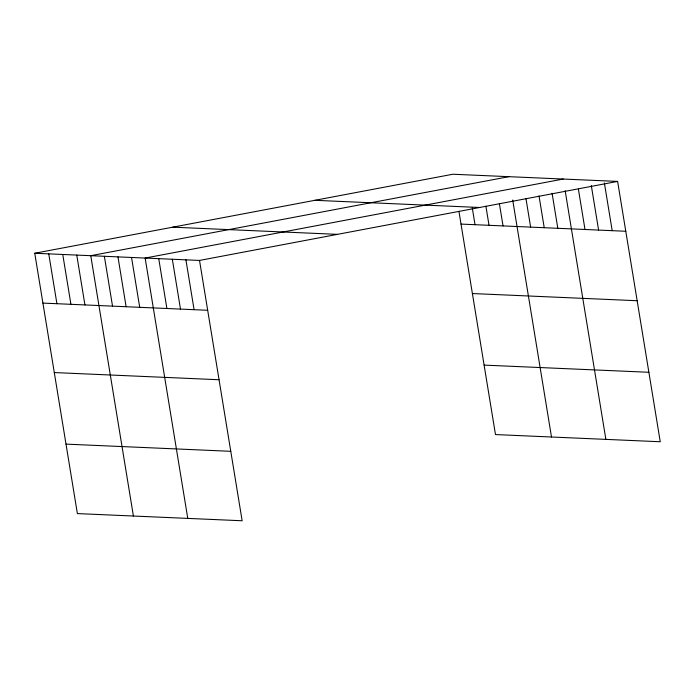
<?xml version="1.0" encoding="UTF-8"?>
<svg xmlns="http://www.w3.org/2000/svg" width="695" height="695" viewBox="0 0 695 695"><rect width="100%" height="100%" fill="white"/><g stroke="black" fill="none" stroke-linecap="round" stroke-linejoin="round"><path stroke-width="1.04" d="M34.75 253.249L199.517 260.434L242.147 520.764L77.38 513.588L34.75 253.249L452.853 174.237L617.62 181.412L660.25 441.751L495.483 434.566L458.935 211.358M508.87 176.678L90.767 255.691L133.405 516.029M563.245 179.041L145.142 258.062L187.772 518.401M199.517 260.434L617.62 181.412M314.878 200.308L479.646 207.492M461.02 224.085L625.778 231.261M172.725 227.178L337.492 234.354M472.392 293.542L637.159 300.727M42.916 303.098L207.683 310.283M484.111 365.11L648.878 372.285M54.288 372.563L219.055 379.739M66.008 444.122L230.775 451.307M604.372 182.941L612.191 230.671M591.297 185.53L598.595 230.08M578.405 189.179L584.999 229.489M565.157 190.708L605.875 439.379M552.082 193.297L557.816 228.299M539.016 195.894L544.22 227.708M525.941 198.483L530.632 227.117M512.693 200.012L551.5 437.007M499.384 203.644L503.032 225.91M485.901 206.215L489.028 225.302M472.244 207.727L475.024 224.694M185.921 259.843L194.087 309.692M172.334 259.252L180.492 309.093M158.738 258.653L166.896 308.502M131.546 257.471L139.712 307.32M117.959 256.881L126.116 306.73M104.363 256.29L112.529 306.139M76.763 255.082L84.929 304.931M62.758 254.474L70.925 304.323M48.754 253.866L56.92 303.715"/></g></svg>
